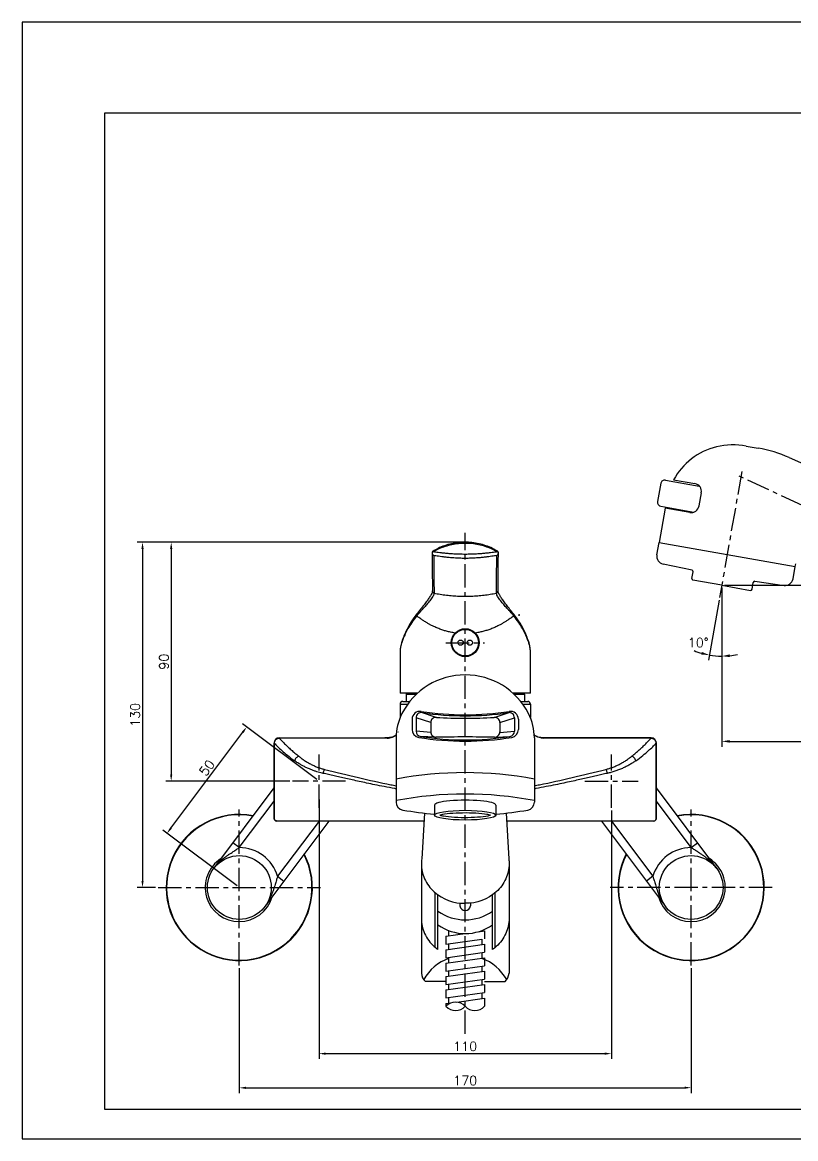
# Model space of a CAD drawing. Extents: x 1183 to 1777, y -405 to 15.
# Drawn here: x 1183 to 1473.9, y -405 to 15 of the extents above; entities that cross this region are included whole.
import ezdxf

# ---------------------------------------------------------------- set-up
doc = ezdxf.new("R2010")
doc.units = 0
doc.header["$LTSCALE"] = 7
doc.header["$MEASUREMENT"] = 0
doc.linetypes.add('CENTER', pattern=[2, 1.25, -0.25, 0.25, -0.25])
doc.layers.get('0').update_dxf_attribs({"color": 2, "linetype": 'CONTINUOUS'})
for name, color, linetype in [('CENTER', 1, 'CENTER'), ('CL', 1, 'CENTER'), ('D', 2, 'CONTINUOUS'), ('DIM', 2, 'CONTINUOUS'), ('DWG', 7, 'CONTINUOUS')]:
    doc.layers.add(name, color=color, linetype=linetype)
doc.styles.add('GHS', font='ROMANS', dxfattribs={"bigfont": 'GHS'})

# ---------------------------------------------------------------- blocks, each defined once
blk = doc.blocks.new('BORDER')
for p, q in [((1, 1), (0, 1)), ((0, 1), (0, 0)), ((0, 0), (1, 0))]:
    blk.add_line(p, q)
blk = doc.blocks.new('양식')
at = {"color": 4}
for p, q in [((1219, 386), (1768, 386)), ((1219, 11), (1219, 386)), ((1768, 11), (1219, 11))]:
    blk.add_line(p, q, dxfattribs=at)
at = {"xscale": 594, "yscale": 420, "zscale": 594}
blk.add_blockref('BORDER', (1188, 0), dxfattribs=at)

msp = doc.modelspace()

# ---------------------------------------------------------------- linework, layer by layer
at = {"layer": 'CENTER'}
for p, q in [((1264.61, -339.85), (1264.61, -281.15)), ((1434.61, -339.85), (1434.61, -281.15)), ((1234.12, -310.5), (1295.12, -310.5)), ((1465.1, -310.5), (1404.1, -310.5))]:
    msp.add_line(p, q, dxfattribs=at)
at = {"layer": 'CL'}
for p, q in [((1453.65, -153.97), (1445.3, -201.35)), ((1628.77, -237.84), (1451.42, -155.14)), ((1349.61, -365.58), (1349.61, -177.1)), ((1342.36, -218.39), (1356.86, -218.39)), ((1294.61, -280.49), (1294.61, -260.49)), ((1404.61, -280.49), (1404.61, -260.49)), ((1304.61, -270.49), (1284.61, -270.49)), ((1394.61, -270.49), (1414.61, -270.49))]:
    msp.add_line(p, q, dxfattribs=at)
at = {"layer": 'CL', "color": 7, "linetype": 'CENTER'}
for p, q in [((1434.86, -194.3), (1435.32, -191.71)), ((1457.52, -198.3), (1457.97, -195.7))]:
    msp.add_line(p, q, dxfattribs=at)
at = {"layer": 'D'}
for p, q in [((1446.1, -197.79), (1446.1, -257.52)), ((1449.1, -255.52), (1630.81, -255.52))]:
    msp.add_line(p, q, dxfattribs=at)
at = {"layer": 'D', "color": 7, "linetype": 'Continuous'}
for centre, start, end in [((1434.83, -191.62), 350, 78), ((1435.36, -194.39), 170, 260), ((1458.47, -195.79), 82, 170), ((1457.02, -198.21), 260, 350)]:
    msp.add_arc(centre, 0.5, start, end, dxfattribs=at)
at = {"layer": 'D'}
for centre, start, end in [((1345.99, -358.52), 42.5796, 137.4204), ((1345.99, -351.86), 222.5796, 317.4204), ((1353.24, -351.86), 222.5796, 317.4204)]:
    msp.add_arc(centre, 4.92, start, end, dxfattribs=at)
msp.add_solid([(1449.1, -255.02), (1449.1, -256.02), (1446.1, -255.52)], dxfattribs=at)
at = {"layer": 'DIM'}
msp.add_line((1445.13, -202.34), (1441.12, -225.03), dxfattribs=at)
for start, end in [(247.1065, 253.5532), (260, 270), (276.4468, 282.8935)]:
    msp.add_arc((1446.1, -196.79), 26.68, start, end, dxfattribs=at)
for points in [[(1438.66, -221.89), (1438.44, -222.86), (1441.47, -223.06)], [(1449.13, -223.8), (1449.07, -222.8), (1446.1, -223.47)]]:
    msp.add_solid(points, dxfattribs=at)
at = {"layer": 'DWG'}
for p, q in [((1455.34, -144.4), (1459.87, -145.2)), ((1471.52, -148.76), (1585.74, -199.62)), ((1428, -157.15), (1435.99, -158.56)), ((1438.42, -162.03), (1437.55, -166.96)), ((1424.82, -167.76), (1422.53, -180.76)), ((1422.53, -180.76), (1473.74, -189.79)), ((1337.28, -198.9), (1337.28, -198.9)), ((1361.94, -198.9), (1361.94, -198.9)), ((1331.3, -207.71), (1331.3, -207.71)), ((1369.9, -207.71), (1369.9, -207.71)), ((1325.11, -221.39), (1325.11, -221.4)), ((1325.11, -221.4), (1325.11, -237.39)), ((1325.11, -221.4), (1325.11, -221.41)), ((1374.11, -221.41), (1374.11, -221.39)), ((1374.11, -237.39), (1374.11, -221.4)), ((1331.69, -237.39), (1325.11, -237.39)), ((1374.11, -237.39), (1367.53, -237.39)), ((1329.61, -247.22), (1329.61, -251.06)), ((1336.61, -248.48), (1331.1, -246.67)), ((1331.1, -246.67), (1331.1, -251.7)), ((1338.74, -246.49), (1333.1, -244.67)), ((1360.48, -246.49), (1366.12, -244.67)), ((1362.61, -248.48), (1368.12, -246.67)), ((1368.12, -246.67), (1368.12, -251.7)), ((1369.61, -247.22), (1369.61, -251.06)), ((1336.61, -252.14), (1331.1, -251.7)), ((1336.61, -248.48), (1336.61, -252.14)), ((1362.61, -248.48), (1362.61, -252.14)), ((1362.61, -252.14), (1368.12, -251.7)), ((1323.61, -254.17), (1323.61, -278.4)), ((1338.27, -253.92), (1332.79, -253.68)), ((1360.95, -253.92), (1366.43, -253.68)), ((1375.61, -254.17), (1375.61, -278.4)), ((1255.02, -303.3), (1277.68, -273.06)), ((1444.2, -303.3), (1421.54, -273.06)), ((1264.62, -295.5), (1277.68, -278.07)), ((1434.6, -295.5), (1421.54, -278.07)), ((1298.36, -285.49), (1274.23, -317.7)), ((1294.61, -285.49), (1279.02, -306.29)), ((1334.27, -282.56), (1333.24, -299.69)), ((1364.95, -282.56), (1365.98, -299.69)), ((1400.86, -285.49), (1424.99, -317.7)), ((1404.61, -285.49), (1420.2, -306.29)), ((1264.62, -295.5), (1262.22, -293.7)), ((1434.6, -295.5), (1437, -293.7)), ((1333.11, -301.57), (1333.11, -322.12)), ((1366.11, -301.57), (1366.11, -322.12)), ((1279.02, -306.29), (1281.42, -308.09)), ((1420.2, -306.29), (1417.8, -308.09)), ((1338.36, -333.05), (1338.36, -312.51)), ((1339.36, -333.84), (1339.36, -313.29)), ((1359.86, -333.84), (1359.86, -313.29)), ((1360.86, -333.05), (1360.86, -312.51)), ((1347.61, -316.36), (1347.61, -317.4)), ((1351.61, -316.36), (1351.61, -317.4)), ((1333.11, -322.12), (1333.11, -342.78)), ((1366.11, -322.12), (1366.11, -342.78)), ((1343.36, -326.67), (1343.36, -328.71)), ((1354.44, -327.15), (1356.86, -326.81)), ((1355.86, -326.67), (1355.86, -326.95)), ((1356.86, -326.81), (1356.86, -329.84)), ((1342.36, -328.85), (1349.61, -327.83)), ((1342.36, -328.85), (1342.36, -331.88)), ((1342.36, -331.88), (1355.86, -329.98)), ((1343.36, -331.74), (1343.36, -333.76)), ((1355.86, -329.98), (1355.86, -332)), ((1342.36, -333.9), (1356.86, -331.86)), ((1342.36, -333.9), (1342.36, -336.93)), ((1342.36, -336.93), (1356.86, -334.89)), ((1355.86, -335.03), (1355.86, -337.05)), ((1356.86, -331.86), (1356.86, -334.89)), ((1342.36, -338.95), (1356.86, -336.91)), ((1342.36, -338.95), (1342.36, -341.97)), ((1342.36, -341.97), (1356.86, -339.94)), ((1343.36, -336.78), (1343.36, -338.8)), ((1355.86, -340.08), (1355.86, -342.1)), ((1356.86, -336.91), (1356.86, -339.94)), ((1342.36, -341.97), (1349.61, -340.96)), ((1342.36, -343.99), (1356.86, -341.96)), ((1342.36, -343.99), (1342.36, -347.02)), ((1343.36, -341.83), (1343.36, -343.85)), ((1356.86, -341.96), (1356.86, -344.99)), ((1342.36, -345.86), (1334.61, -345.86)), ((1342.36, -347.02), (1356.86, -344.99)), ((1342.36, -347.02), (1349.61, -346)), ((1342.36, -349.04), (1356.86, -347.01)), ((1343.36, -346.88), (1343.36, -348.9)), ((1355.86, -345.13), (1355.86, -347.15)), ((1356.86, -345.86), (1364.61, -345.86)), ((1356.86, -347.01), (1356.86, -350.03)), ((1342.36, -349.04), (1342.36, -352.07)), ((1342.36, -352.07), (1356.86, -350.03)), ((1343.36, -351.93), (1343.36, -354.06)), ((1346.47, -353.62), (1356.86, -352.16)), ((1355.86, -350.18), (1355.86, -352.3)), ((1356.86, -352.16), (1356.86, -355.19)), ((1342.36, -354.2), (1344.17, -353.95)), ((1342.36, -354.2), (1342.36, -355.19))]:
    msp.add_line(p, q, dxfattribs=at)
at = {"layer": 'DWG', "linetype": 'Continuous'}
for p, q in [((1423.2, -158.43), (1421.99, -165.33)), ((1424.94, -157.22), (1437.66, -159.46)), ((1423.2, -167.06), (1435.62, -169.25)), ((1434.08, -169.39), (1424.82, -167.76)), ((1421.72, -185.37), (1422.53, -180.76)), ((1434.93, -191.13), (1424.05, -188.82)), ((1473.74, -189.79), (1473.92, -188.78)), ((1472.93, -194.39), (1473.74, -189.79)), ((1338.11, -279.48), (1338.11, -283.3)), ((1361.11, -279.48), (1361.11, -283.3))]:
    msp.add_line(p, q, dxfattribs=at)
at = {"layer": 'DWG', "color": 2}
for p, q in [((1348.61, -180.59), (1226.21, -180.59)), ((1348.61, -180.59), (1237.01, -180.59)), ((1228.21, -183.09), (1228.21, -308)), ((1239.01, -183.09), (1239.01, -267.99)), ((1447.1, -196.79), (1489.13, -196.79)), ((1293.81, -269.89), (1265.82, -248.91)), ((1238.92, -288.12), (1265.93, -252.11)), ((1283.61, -270.49), (1237.01, -270.49)), ((1294.61, -277.43), (1294.61, -375.01)), ((1404.61, -281.47), (1404.61, -375.01)), ((1263.81, -309.9), (1235.82, -288.92)), ((1233.12, -310.5), (1226.21, -310.5)), ((1264.61, -340.85), (1264.61, -387.88)), ((1434.61, -340.85), (1434.61, -387.88)), ((1297.11, -373.01), (1402.11, -373.01)), ((1267.11, -385.88), (1432.11, -385.88))]:
    msp.add_line(p, q, dxfattribs=at)
at = {"layer": 'DWG', "color": 7, "linetype": 'Continuous'}
for p, q in [((1446.1, -196.79), (1435.27, -194.88)), ((1446.1, -196.79), (1456.94, -198.7)), ((1458.53, -195.3), (1469.56, -196.84)), ((1327.36, -237.79), (1327.36, -240.49)), ((1327.36, -237.79), (1331.26, -237.79)), ((1367.97, -237.79), (1371.86, -237.79)), ((1371.86, -237.79), (1371.86, -240.49)), ((1325.11, -241.49), (1328, -241.49)), ((1325.11, -241.49), (1325.11, -246.57)), ((1326.11, -240.49), (1328.76, -240.49)), ((1370.46, -240.49), (1373.11, -240.49)), ((1371.22, -241.49), (1374.11, -241.49)), ((1374.11, -241.49), (1374.11, -246.57)), ((1324.53, -252), (1324.55, -251.97)), ((1277.68, -256.18), (1277.68, -284.49)), ((1277.76, -284.49), (1277.76, -256.18)), ((1279.68, -254.18), (1319.31, -254.18)), ((1279.68, -254.18), (1279.69, -254.27)), ((1319.31, -254.27), (1279.69, -254.27)), ((1319.31, -254.27), (1319.31, -254.18)), ((1321.25, -254.13), (1321.26, -254.13)), ((1378.03, -254.13), (1378.03, -254.13)), ((1419.53, -254.18), (1379.91, -254.18)), ((1379.91, -254.27), (1379.91, -254.18)), ((1419.53, -254.27), (1379.91, -254.27)), ((1419.53, -254.27), (1419.53, -254.18)), ((1421.46, -284.49), (1421.46, -256.18)), ((1421.46, -256.18), (1421.53, -256.18)), ((1421.53, -284.49), (1421.53, -256.18)), ((1334.09, -285.49), (1278.68, -285.49)), ((1420.53, -285.49), (1365.13, -285.49))]:
    msp.add_line(p, q, dxfattribs=at)
at = {"layer": 'DWG'}
for points in [[(1333.24, -299.69, 0.034663), (1333.11, -301.57, 0.107584), (1334.34, -307.22, 0.101804), (1337.94, -312.14, 0.195448), (1349.61, -316.41, 0.090023)], [(1365.98, -299.69, -0.034663), (1366.11, -301.57, -0.107584), (1364.88, -307.22, -0.101804), (1361.28, -312.14, -0.195448), (1349.61, -316.41, -0.090023)], [(1333.11, -322.12, 0.107584), (1334.34, -327.76, 0.101804), (1337.94, -332.69, 0.027667), (1339.36, -333.84, 0.090023)], [(1366.11, -322.12, -0.107584), (1364.88, -327.76, -0.101804), (1361.28, -332.69, -0.027667), (1359.86, -333.84, -0.090023)]]:
    msp.add_lwpolyline(points, format="xyb", dxfattribs=at)
for centre, radius in [((1349.61, -218.39), 5.25), ((1349.61, -218.39), 5), ((1347.86, -218.39), 1), ((1351.36, -218.39), 1), ((1264.62, -310.5), 12), ((1434.6, -310.5), 12)]:
    msp.add_circle(centre, radius, dxfattribs=at)
for centre, radius, start, end in [((1449.98, -169.05), 25, 103.5782, 151.5578), ((1450.57, -171.48), 27.5, 80, 103.5782), ((1435.47, -161.51), 3, 350, 80), ((1349.61, -257.23), 26.73, 27.0146, 152.9854), ((1343.61, -254.17), 20, 152.9854, 180), ((1332.61, -247.22), 3, 81.1563, 180), ((1333.1, -246.67), 2, 81.336, 180), ((1349.61, -137.95), 107.58, 261.1563, 270), ((1349.61, -138.34), 107.58, 261.336, 270), ((1338.61, -248.48), 2, 86.1935, 180), ((1347.63, -112.99), 133.79, 266.1935, 270.85), ((1349.61, -137.95), 107.58, 270, 278.8437), ((1349.61, -138.34), 107.58, 270, 278.664), ((1351.6, -112.99), 133.79, 269.15, 273.8065), ((1360.61, -248.48), 2, 360, 93.8065), ((1366.12, -246.67), 2, 360, 98.664), ((1366.61, -247.22), 3, 360, 98.8437), ((1355.61, -254.17), 20, 0, 27.0146), ((1332.61, -251.06), 3, 180, 260.6445), ((1333.1, -251.7), 2, 180, 261.005), ((1338.61, -251.95), 2, 180, 270.5023), ((1360.61, -251.95), 2, 269.4977, 360), ((1366.12, -251.7), 2, 278.995, 360), ((1366.61, -251.06), 3, 279.3555, 360), ((1349.61, -147.87), 107.58, 260.6445, 270), ((1349.61, -147.42), 107.58, 261.005, 270), ((1349.61, -1096.6), 842.73, 90, 90.7467), ((1349.61, -147.42), 107.58, 270, 278.995), ((1349.61, -1096.6), 842.73, 89.2533, 90), ((1349.61, -147.87), 107.58, 270, 279.3555), ((1349.61, -404.91), 137.64, 79.1117, 100.8883), ((1349.61, -412.99), 137.64, 79.1117, 100.8883), ((1326.61, -278.4), 3, 180, 260.1644), ((1349.61, -145.73), 137.64, 260.1644, 265.2074), ((1349.61, -145.73), 137.64, 274.7926, 279.8356), ((1372.61, -278.4), 3, 279.8356, 0), ((1264.62, -310.5), 27.5, 79.0238, 27.2762), ((1264.62, -310.5), 27.35, 79.177, 27.123), ((1434.6, -310.5), 27.5, 152.7238, 100.9762), ((1434.6, -310.5), 27.35, 152.877, 100.823), ((1264.62, -310.5), 15, 16.2801, 90.0199), ((1434.6, -310.5), 15, 89.9801, 163.7199), ((1264.62, -310.5), 12.84, 122.3569, 343.9431), ((1434.6, -310.5), 12.84, 196.0569, 57.6431), ((1349.62, -317.16), 2.02, 186.7789, 270), ((1349.6, -317.16), 2.02, 270, 353.2211), ((1349.61, -305.16), 17.52, 234.1828, 305.8172), ((1349.61, -310.31), 17.52, 234.1828, 305.8172), ((1349.61, -354.02), 17.96, 110.3633, 150.3782), ((1349.61, -354.02), 17.96, 29.6218, 69.6367), ((1338.08, -342.26), 5, 185.9247, 226), ((1361.14, -342.26), 5, 314, 354.0753)]:
    msp.add_arc(centre, radius, start, end, dxfattribs=at)
at = {"layer": 'DWG', "linetype": 'Continuous'}
for centre, radius, start, end in [((1451.19, -194.44), 50, 66.0003, 80), ((1424.68, -158.69), 1.5, 80, 170), ((1423.46, -165.59), 1.5, 170, 260), ((1434.6, -166.43), 3, 260, 350), ((1424.67, -185.89), 3, 170, 258), ((1469.97, -193.87), 3, 262, 350)]:
    msp.add_arc(centre, radius, start, end, dxfattribs=at)
at = {"layer": 'DWG', "color": 7, "linetype": 'Continuous'}
for centre, radius, start, end in [((1349.36, -237.82), 22, 178.8792, 179.9211), ((1349.86, -237.82), 22, 0.0789, 1.1208), ((1326.11, -241.49), 1, 89.9992, 179.9992), ((1373.11, -241.49), 1, 0.001, 89.9827), ((1279.68, -256.18), 2, 90, 180), ((1419.53, -256.18), 2, 0, 90), ((1278.68, -284.49), 1, 180, 270), ((1420.53, -284.49), 1, 270, 0)]:
    msp.add_arc(centre, radius, start, end, dxfattribs=at)
at = {"layer": 'DWG'}
msp.add_ellipse((1349.61, -279.48), major_axis=(11.5, 0), ratio=0.159299, start_param=0, end_param=3.141593, dxfattribs=at)
msp.add_ellipse((1349.61, -283.3), major_axis=(11.5, 0), ratio=0.159299, dxfattribs=at)
for points in [[(1349.61, -180.59), (1347.12, -180.73), (1344.43, -181.17), (1341.83, -181.91), (1339.37, -182.92), (1337.5, -183.92)], [(1361.72, -183.92), (1359.86, -182.93), (1357.4, -181.91), (1354.81, -181.17), (1352.12, -180.73), (1349.61, -180.59)], [(1337.17, -184.34), (1337.14, -184.59)], [(1337.14, -184.59), (1337.18, -189.06), (1337.23, -193.89), (1337.28, -198.9)], [(1337.14, -184.59), (1337.14, -184.69), (1337.24, -185.04), (1337.45, -185.35), (1337.74, -185.59)], [(1337.5, -183.92), (1337.49, -183.92), (1337.39, -184), (1337.29, -184.1), (1337.22, -184.21), (1337.17, -184.34)], [(1337.17, -184.34), (1337.3, -184.3), (1337.43, -184.27), (1337.56, -184.23)], [(1337.65, -184.19), (1337.56, -184.23)], [(1349.61, -185.16), (1347.4, -185.13), (1345.32, -185.03), (1343.52, -184.91), (1341.97, -184.77), (1340.63, -184.62), (1339.46, -184.48), (1338.44, -184.35), (1337.56, -184.23)], [(1349.61, -181.02), (1347.07, -181.15), (1344.55, -181.56), (1342.09, -182.22), (1339.74, -183.13), (1337.65, -184.19)], [(1361.57, -184.19), (1359.46, -183.12), (1357.08, -182.2), (1354.6, -181.54), (1352.07, -181.14), (1349.61, -181.02)], [(1361.66, -184.23), (1360.78, -184.35), (1359.76, -184.48), (1358.59, -184.62), (1357.25, -184.77), (1355.7, -184.91), (1353.89, -185.03), (1351.81, -185.13), (1349.61, -185.16)], [(1361.48, -185.59), (1361.77, -185.35), (1361.98, -185.04), (1362.08, -184.69), (1362.08, -184.59)], [(1361.66, -184.23), (1361.57, -184.19)], [(1362.05, -184.34), (1361.92, -184.3), (1361.79, -184.27), (1361.66, -184.23)], [(1362.05, -184.34), (1362, -184.21), (1361.93, -184.1), (1361.83, -184), (1361.73, -183.92), (1361.72, -183.92)], [(1361.94, -198.9), (1361.99, -193.89), (1362.04, -189.07), (1362.08, -184.59)], [(1362.08, -184.59), (1362.05, -184.34)], [(1337.74, -185.59), (1337.78, -189.56), (1337.83, -194.23), (1337.89, -199.76)], [(1349.61, -186.67), (1347.43, -186.64), (1345.38, -186.53), (1343.6, -186.38), (1342.08, -186.22), (1340.76, -186.05), (1339.61, -185.89), (1338.61, -185.73), (1337.74, -185.59)], [(1361.48, -185.59), (1360.61, -185.73), (1359.61, -185.89), (1358.46, -186.05), (1357.14, -186.22), (1355.62, -186.39), (1353.84, -186.53), (1351.79, -186.64), (1349.61, -186.67)], [(1361.33, -199.76), (1361.39, -194.23), (1361.44, -189.56), (1361.48, -185.59)], [(1337.28, -198.9), (1337.19, -199.39), (1336.81, -200.25), (1336.15, -201.35), (1335.25, -202.63), (1334.13, -204.12), (1332.78, -205.84), (1331.3, -207.71)], [(1337.89, -199.76), (1337.78, -200.25), (1337.52, -200.84), (1337.1, -201.55), (1336.55, -202.31), (1335.95, -203.06), (1335.35, -203.77), (1334.79, -204.42), (1334.24, -205.05), (1333.66, -205.7), (1332.99, -206.46), (1332.23, -207.32), (1331.34, -208.33)], [(1337.89, -199.76), (1337.61, -199.59), (1337.4, -199.35), (1337.29, -199.05), (1337.28, -198.9)], [(1337.89, -199.76), (1340.19, -200.17), (1342.55, -200.5), (1344.94, -200.73), (1347.32, -200.87), (1349.61, -200.92)], [(1349.61, -200.92), (1351.91, -200.87), (1354.29, -200.73), (1356.68, -200.5), (1359.03, -200.17), (1361.33, -199.76)], [(1361.33, -199.76), (1361.61, -199.59), (1361.82, -199.35), (1361.93, -199.05), (1361.94, -198.9)], [(1367.88, -208.33), (1366.99, -207.32), (1366.22, -206.45), (1365.55, -205.69), (1364.96, -205.03), (1364.42, -204.41), (1363.86, -203.76), (1363.27, -203.06), (1362.69, -202.33), (1362.13, -201.56), (1361.69, -200.84), (1361.44, -200.25), (1361.33, -199.76)], [(1367.92, -207.71), (1366.45, -205.85), (1365.1, -204.13), (1363.97, -202.64), (1363.07, -201.35), (1362.42, -200.26), (1362.04, -199.39), (1361.94, -198.9)], [(1331.3, -207.71), (1329.31, -210.5), (1327.72, -213.26), (1326.56, -215.79), (1325.75, -218.02), (1325.26, -219.93), (1325.11, -221.39)], [(1331.34, -208.33), (1329.47, -210.83), (1328.07, -213.09), (1327.03, -215.08), (1326.27, -216.83), (1325.72, -218.34), (1325.37, -219.6), (1325.17, -220.61), (1325.11, -221.39)], [(1331.34, -208.33), (1331.24, -208.08), (1331.23, -207.86), (1331.3, -207.71)], [(1345.82, -214.76), (1344.95, -214.62), (1344.13, -214.46), (1343.35, -214.28), (1342.6, -214.09), (1341.87, -213.88), (1341.14, -213.65), (1340.41, -213.4), (1339.68, -213.12), (1338.93, -212.82), (1338.15, -212.48), (1337.34, -212.09), (1336.48, -211.64), (1335.57, -211.13), (1334.61, -210.55), (1333.58, -209.89), (1332.49, -209.15), (1331.34, -208.33)], [(1367.88, -208.33), (1366.73, -209.15), (1365.64, -209.89), (1364.62, -210.55), (1363.65, -211.13), (1362.75, -211.64), (1361.89, -212.08), (1361.08, -212.47), (1360.31, -212.81), (1359.56, -213.12), (1358.84, -213.39), (1358.12, -213.64), (1357.4, -213.87), (1356.66, -214.08), (1355.91, -214.27), (1355.12, -214.45), (1354.29, -214.62), (1353.4, -214.76)], [(1374.11, -221.39), (1374.05, -220.62), (1373.86, -219.6), (1373.5, -218.34), (1372.95, -216.83), (1372.19, -215.08), (1371.15, -213.09), (1369.75, -210.83), (1367.88, -208.33)], [(1374.11, -221.39), (1373.96, -219.94), (1373.48, -218.03), (1372.67, -215.8), (1371.5, -213.28), (1369.92, -210.51), (1367.92, -207.71)], [(1369.86, -208.33), (1369.96, -208.08), (1369.97, -207.86), (1369.9, -207.71)], [(1325.11, -221.41), (1325.11, -223.57), (1325.11, -230.28), (1325.11, -237.38)], [(1374.11, -237.38), (1374.11, -230.28), (1374.11, -223.57), (1374.11, -221.41)], [(1255.02, -303.3), (1256.24, -301.83), (1257.45, -300.62), (1258.59, -299.63), (1259.65, -298.81), (1260.62, -298.12), (1261.5, -297.53), (1262.28, -297.02), (1262.98, -296.57), (1263.59, -296.17), (1264.14, -295.82), (1264.62, -295.5)], [(1444.2, -303.3), (1442.98, -301.83), (1441.77, -300.62), (1440.63, -299.63), (1439.57, -298.81), (1438.6, -298.12), (1437.72, -297.53), (1436.94, -297.02), (1436.24, -296.57), (1435.63, -296.17), (1435.08, -295.82), (1434.6, -295.5)], [(1279.02, -306.29), (1278.85, -306.85), (1278.66, -307.47), (1278.45, -308.17), (1278.22, -308.97), (1277.95, -309.87), (1277.62, -310.88), (1277.23, -312), (1276.75, -313.24), (1276.12, -314.62), (1275.29, -316.12), (1274.34, -317.55)], [(1420.2, -306.29), (1420.37, -306.85), (1420.56, -307.47), (1420.77, -308.17), (1421, -308.97), (1421.27, -309.87), (1421.6, -310.88), (1421.99, -312), (1422.47, -313.24), (1423.1, -314.62), (1423.93, -316.12), (1424.88, -317.55)], [(1274.27, -317.63), (1274.23, -317.7)], [(1274.34, -317.55), (1274.27, -317.63)], [(1424.88, -317.55), (1424.95, -317.63)], [(1424.95, -317.63), (1424.99, -317.7)]]:
    msp.add_spline(points, degree=3, dxfattribs=at)
at = {"layer": 'DWG', "color": 7, "linetype": 'Continuous'}
for points in [[(1324.48, -252.08), (1324.53, -252)], [(1324.53, -252), (1324.49, -252.07)], [(1277.68, -256.18), (1277.72, -256.18), (1277.76, -256.18)], [(1277.76, -256.18), (1277.87, -255.66), (1278.1, -255.21), (1278.4, -254.86), (1278.74, -254.59), (1279.07, -254.42), (1279.4, -254.32), (1279.68, -254.27)], [(1277.76, -256.18), (1279.03, -257.49), (1280.58, -258.94), (1282.71, -260.74), (1285.4, -262.82)], [(1279.69, -254.27), (1280.61, -255.31), (1281.67, -256.4), (1282.85, -257.53), (1284.13, -258.7), (1285.5, -259.9), (1286.97, -261.12)], [(1320.19, -254.17), (1319.31, -254.18)], [(1320.2, -254.26), (1319.9, -254.27), (1319.61, -254.27), (1319.31, -254.27)], [(1320.44, -254.16), (1320.19, -254.17)], [(1320.2, -254.26), (1320.86, -254.16), (1321.25, -254.13)], [(1321.26, -254.13), (1321.15, -254.13), (1320.44, -254.16)], [(1378.03, -254.13), (1378.38, -254.16), (1379.02, -254.26)], [(1379.04, -254.17), (1378.46, -254.15), (1378.03, -254.13)], [(1379.91, -254.27), (1379.61, -254.27), (1379.32, -254.27), (1379.02, -254.26)], [(1379.91, -254.18), (1379.04, -254.17)], [(1412.25, -261.12), (1413.72, -259.9), (1415.09, -258.7), (1416.37, -257.53), (1417.55, -256.39), (1418.61, -255.3), (1419.53, -254.27)], [(1413.82, -262.82), (1416.44, -260.8), (1418.57, -259), (1420.14, -257.54), (1421.46, -256.18)], [(1419.53, -254.27), (1419.7, -254.29), (1419.86, -254.33), (1420.03, -254.38), (1420.21, -254.45), (1420.4, -254.54), (1420.6, -254.67), (1420.81, -254.85), (1421.01, -255.07), (1421.19, -255.33), (1421.32, -255.6), (1421.41, -255.89), (1421.46, -256.18)], [(1286.97, -261.12), (1286.46, -261.38), (1286.01, -261.76), (1285.64, -262.26), (1285.4, -262.82)], [(1296.2, -267.55), (1295.27, -267.34), (1294.31, -267.08), (1293.3, -266.77), (1292.19, -266.38), (1290.98, -265.9), (1289.69, -265.32), (1288.49, -264.72), (1287.49, -264.16), (1286.66, -263.66), (1285.97, -263.22), (1285.4, -262.82)], [(1286.97, -261.12), (1288.03, -261.93), (1289.18, -262.73), (1290.4, -263.48), (1291.67, -264.17), (1292.95, -264.78), (1294.22, -265.3), (1295.47, -265.73), (1296.69, -266.07)], [(1402.53, -266.07), (1403.74, -265.73), (1404.99, -265.31), (1406.26, -264.79), (1407.55, -264.17), (1408.82, -263.48), (1410.04, -262.73), (1411.19, -261.93), (1412.25, -261.12)], [(1413.82, -262.82), (1412.68, -263.58), (1411.44, -264.33), (1410.11, -265.03), (1408.73, -265.69), (1407.3, -266.28), (1405.87, -266.78), (1404.44, -267.21), (1403.02, -267.55)], [(1413.82, -262.82), (1413.59, -262.28), (1413.23, -261.79), (1412.77, -261.38), (1412.25, -261.12)], [(1296.2, -267.55), (1296.34, -267), (1296.51, -266.49), (1296.69, -266.07)], [(1402.53, -266.07), (1402.71, -266.49), (1402.88, -266.99), (1403.02, -267.55)], [(1277.81, -284.8), (1277.76, -284.49)], [(1278.33, -285.4), (1278.15, -285.3), (1277.94, -285.08), (1277.81, -284.8)], [(1278.52, -285.47), (1278.42, -285.44), (1278.33, -285.4)], [(1278.72, -285.49), (1278.52, -285.47)], [(1420.5, -285.49), (1420.7, -285.47)], [(1420.7, -285.47), (1420.79, -285.44), (1420.89, -285.4)], [(1420.89, -285.4), (1421.05, -285.31), (1421.27, -285.09), (1421.41, -284.81)], [(1421.41, -284.81), (1421.46, -284.49)]]:
    msp.add_spline(points, degree=3, dxfattribs=at)
for points, knots in [([(1320.2, -254.26), (1320.56, -254.27), (1321.28, -254.29), (1322.33, -253.98), (1323.1, -253.55), (1323.51, -253.22), (1323.64, -253.11)], [0, 0, 0, 0, 1.092876, 2.152188, 3.219348, 3.72721, 3.72721, 3.72721, 3.72721]), ([(1323.64, -253.09), (1323.45, -253.26), (1323.05, -253.56), (1322.38, -253.9), (1321.77, -254.08), (1321.39, -254.11), (1321.25, -254.13)], [1.32217, 1.32217, 1.32217, 1.32217, 2.064759, 2.843212, 3.545432, 3.974115, 3.974115, 3.974115, 3.974115]), ([(1378.04, -254.13), (1377.83, -254.11), (1377.29, -254.05), (1376.45, -253.73), (1375.87, -253.35), (1375.59, -253.1), (1375.58, -253.09)], [0, 0, 0, 0, 0.63774, 1.597741, 2.666544, 2.712471, 2.712471, 2.712471, 2.712471]), ([(1379.02, -254.26), (1378.66, -254.27), (1377.93, -254.28), (1376.89, -253.98), (1376.12, -253.55), (1375.71, -253.22), (1375.58, -253.11)], [0, 0, 0, 0, 1.092075, 2.153781, 3.221133, 3.722493, 3.722493, 3.722493, 3.722493]), ([(1323.61, -273.39), (1323.43, -273.36), (1321.93, -273.09), (1319.27, -272.59), (1315.75, -271.88), (1312.61, -271.22), (1309.78, -270.61), (1307.18, -270.04), (1304.76, -269.5), (1302.48, -268.98), (1300.3, -268.49), (1298.22, -268.01), (1296.87, -267.7), (1296.2, -267.55)], [80.351585, 80.351585, 80.351585, 80.351585, 80.893591, 84.928128, 88.48801, 91.662159, 94.53497, 97.178491, 99.645777, 101.979524, 104.201324, 106.329387, 108.381793, 108.381793, 108.381793, 108.381793]), ([(1296.69, -266.07), (1300.94, -267.11), (1309.23, -269.13), (1318.21, -271.19), (1322.96, -272.09), (1323.61, -272.21)], [0, 0, 0, 0, 13.113209, 25.614074, 27.613664, 27.613664, 27.613664, 27.613664]), ([(1375.61, -272.21), (1376.27, -272.09), (1381.02, -271.19), (1389.99, -269.13), (1398.28, -267.11), (1402.53, -266.07)], [9.799016, 9.799016, 9.799016, 9.799016, 11.8069, 24.306561, 37.409788, 37.409788, 37.409788, 37.409788]), ([(1403.02, -267.55), (1402.35, -267.7), (1400.99, -268.01), (1398.91, -268.49), (1396.74, -268.98), (1394.46, -269.5), (1392.04, -270.04), (1389.44, -270.61), (1386.61, -271.22), (1383.47, -271.88), (1379.95, -272.59), (1377.29, -273.09), (1375.79, -273.36), (1375.61, -273.39)], [0, 0, 0, 0, 2.052284, 4.180281, 6.402073, 8.735871, 11.20315, 13.846617, 16.719606, 19.894105, 23.454716, 27.490731, 28.027337, 28.027337, 28.027337, 28.027337])]:
    msp.add_open_spline(points, degree=3, knots=knots, dxfattribs=at)
at = {"layer": 'DWG'}
for points, knots in [([(1359.12, -283.3), (1358.74, -283.2), (1358.28, -283.11), (1356.62, -282.83), (1355.19, -282.68), (1352.04, -282.49), (1350.32, -282.45), (1346.96, -282.5), (1345.31, -282.58), (1342.42, -282.85), (1341.18, -283.04), (1340.23, -283.27), (1340.16, -283.29), (1340.1, -283.3)], [0.557258, 0.557258, 0.557258, 0.557258, 0.763365, 0.763365, 1.209926, 1.209926, 1.656486, 1.656486, 2.103047, 2.103047, 2.549608, 2.549608, 2.584335, 2.584335, 2.584335, 2.584335]), ([(1340.1, -283.3), (1340.48, -283.4), (1340.94, -283.49), (1342.6, -283.77), (1344.04, -283.92), (1347.18, -284.11), (1348.9, -284.15), (1352.26, -284.1), (1353.91, -284.02), (1356.8, -283.75), (1358.04, -283.56), (1358.99, -283.33), (1359.06, -283.32), (1359.12, -283.3)], [3.69885, 3.69885, 3.69885, 3.69885, 3.904957, 3.904957, 4.351518, 4.351518, 4.798079, 4.798079, 5.24464, 5.24464, 5.6912, 5.6912, 5.725927, 5.725927, 5.725927, 5.725927])]:
    msp.add_open_spline(points, degree=3, knots=knots, dxfattribs=at)
at = {"layer": 'DWG', "color": 2}
for points in [[(1227.79, -183.09), (1228.63, -183.09), (1228.21, -180.59)], [(1238.59, -183.09), (1239.42, -183.09), (1239.01, -180.59)], [(1265.59, -251.86), (1266.26, -252.36), (1267.43, -250.1)], [(1238.59, -267.99), (1239.42, -267.99), (1239.01, -270.49)], [(1238.59, -287.87), (1239.26, -288.37), (1237.42, -290.12)], [(1227.79, -308), (1228.63, -308), (1228.21, -310.5)], [(1297.11, -372.59), (1297.11, -373.43), (1294.61, -373.01)], [(1402.11, -372.59), (1402.11, -373.43), (1404.61, -373.01)], [(1267.11, -385.46), (1267.11, -386.29), (1264.61, -385.88)], [(1432.11, -385.41), (1432.11, -386.24), (1434.61, -385.83)]]:
    msp.add_solid(points, dxfattribs=at)

# ---------------------------------------------------------------- block references
at = {"layer": 'DIM'}
msp.add_blockref('양식', (-5, -405), dxfattribs=at)

# ---------------------------------------------------------------- texts
at = {"layer": 'DIM', "insert": (1437.27, -218.37), "char_height": 3.5, "attachment_point": 5, "style": 'GHS'}
msp.add_mtext('\\A1;10%%D', dxfattribs=at)
at = {"layer": 'DWG', "color": 2, "char_height": 3.5, "attachment_point": 5, "style": 'GHS'}
for s, insert, rotation in [('\\A1;90', (1236.26, -225.54), 90), ('\\A1;130', (1225.46, -245.55), 90), ('\\A1;50', (1252.46, -265.48), 53.1367)]:
    msp.add_mtext(s, dxfattribs=dict(at, insert=insert, rotation=rotation))
for s, insert in [('\\A1;110', (1349.61, -370.26)), ('\\A1;170', (1349.61, -383.13))]:
    msp.add_mtext(s, dxfattribs=dict(at, insert=insert))

doc.saveas('drawing.dxf')
